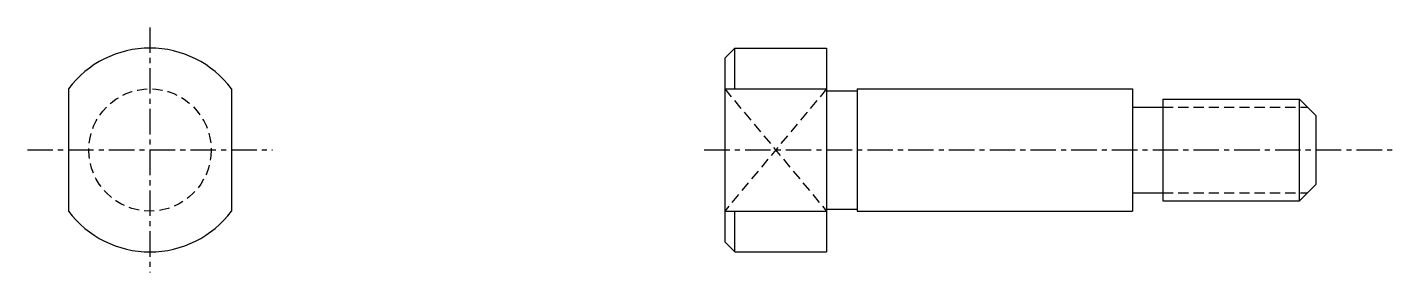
# Model space of a CAD drawing. Extents: x 1 to 167, y 33 to 233.
# Drawn here: x 99.4 to 166.5, y 221.3 to 233.3 of the extents above; entities outside this region: 2.
import ezdxf

# ---------------------------------------------------------------- set-up
doc = ezdxf.new("R2010")
doc.units = 0
doc.linetypes.add('CENTER', pattern=[2, 1.25, -0.25, 0.25, -0.25])
doc.linetypes.add('DASHED', pattern=[0.75, 0.5, -0.25])
doc.layers.get('0').update_dxf_attribs({"linetype": 'CONTINUOUS'})
doc.layers.add('CENTER', color=1, linetype='CENTER')

msp = doc.modelspace()

# ---------------------------------------------------------------- linework, layer by layer
at = {"color": 7, "linetype": 'CONTINUOUS'}
for p, q in [((133.628, 231.812), (134.128, 232.312)), ((134.128, 232.312), (138.628, 232.312)), ((134.128, 230.312), (134.128, 232.312)), ((138.628, 232.312), (138.628, 222.312)), ((133.628, 231.812), (133.628, 222.812)), ((101.434, 230.312), (101.434, 224.312)), ((109.434, 230.312), (109.434, 224.312)), ((133.628, 230.312), (138.628, 230.312)), ((140.128, 230.312), (153.628, 230.312)), ((140.128, 230.312), (140.128, 224.312)), ((153.628, 230.312), (153.628, 224.312)), ((138.628, 230.212), (140.128, 230.212)), ((155.128, 229.812), (155.128, 224.812)), ((155.128, 229.812), (161.828, 229.812)), ((161.828, 229.812), (162.628, 229.012)), ((161.828, 224.812), (161.828, 229.812)), ((153.628, 229.412), (155.128, 229.412)), ((162.628, 229.012), (162.628, 225.612)), ((101.434, 228.812), (101.434, 228.812)), ((101.434, 227.312), (101.434, 227.312)), ((161.828, 224.812), (162.628, 225.612)), ((153.628, 225.212), (155.128, 225.212)), ((133.628, 224.312), (138.628, 224.312)), ((134.128, 222.312), (134.128, 224.312)), ((138.628, 224.412), (140.128, 224.412)), ((140.128, 224.312), (153.628, 224.312)), ((155.128, 224.812), (161.828, 224.812)), ((133.628, 222.812), (134.128, 222.312)), ((134.128, 222.312), (138.628, 222.312))]:
    msp.add_line(p, q, dxfattribs=at)
at = {"color": 3, "linetype": 'DASHED'}
for p, q in [((138.628, 230.312), (133.628, 224.312)), ((133.628, 230.312), (138.628, 224.312)), ((155.128, 229.412), (162.228, 229.412)), ((155.128, 225.212), (162.228, 225.212))]:
    msp.add_line(p, q, dxfattribs=at)
msp.add_circle((105.434, 227.312), 3, dxfattribs=at)
at = {"color": 7, "linetype": 'CONTINUOUS'}
for start, end in [(36.8699, 143.1301), (216.8699, 323.1301)]:
    msp.add_arc((105.434, 227.312), 5, start, end, dxfattribs=at)
at = {"layer": 'CENTER', "color": 1, "linetype": 'CENTER'}
for p, q in [((105.434, 233.328), (105.434, 221.296)), ((99.418, 227.312), (111.45, 227.312)), ((132.628, 227.312), (166.544, 227.312))]:
    msp.add_line(p, q, dxfattribs=at)

# ---------------------------------------------------------------- texts
at = {"color": 7, "linetype": 'CONTINUOUS'}
for s, p in [('CLBDG 6-15', (0.758, 63.272)), ('CLBDG06', (0.758, 33.272))]:
    msp.add_text(s, height=8, dxfattribs=at).set_placement(p)

doc.saveas('drawing.dxf')
